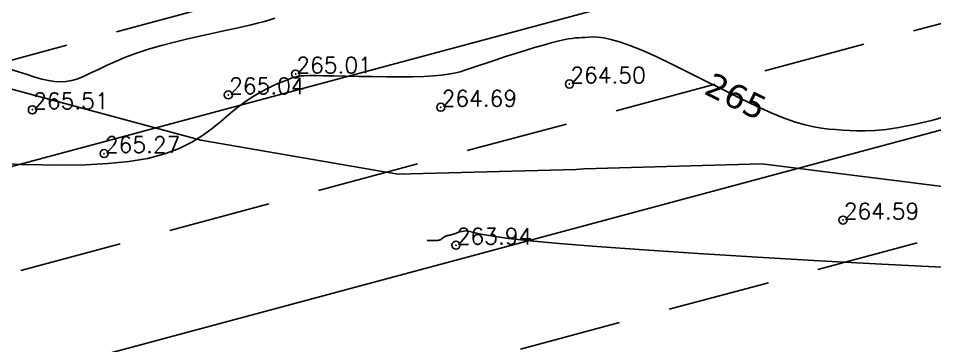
# Model space of a CAD drawing. Header units: millimetres. Extents: x 524954 to 526204, y 9523489 to 9524010.
# Drawn here: x 525810.2 to 525866.9, y 9523612.9 to 9523633.2 of the extents above; entities that cross this region are included whole.
import ezdxf
from ezdxf.enums import TextEntityAlignment as Align

# ---------------------------------------------------------------- set-up
doc = ezdxf.new("R2010")
doc.units = ezdxf.units.MM
doc.header["$PDMODE"] = 32
doc.header["$PDSIZE"] = 0.5
doc.linetypes.add('ACAD_ISO12W100', pattern=[21, 12, -3, 0, -3, 0, -3])
for name, color, linetype in [('Bord Fleuve', 4, 'ACAD_ISO12W100'), ('CN_02_00', 4, 'Continuous'), ('CN_05_00', 6, 'Continuous'), ('Cotation Courbes de niveau', 7, 'Continuous'), ('PLUME_4', 3, 'Continuous'), ('TopoAlt', 3, 'Continuous'), ('TOPOJIS', 7, 'Continuous')]:
    doc.layers.add(name, color=color, linetype=linetype)
doc.styles.add('Simplex 1.0', font='Simplex.shx', dxfattribs={"width": 0.99, "height": 1})
doc.styles.add('Verdana 1.0', font='verdana.ttf', dxfattribs={"width": 0.99, "height": 1})

# ---------------------------------------------------------------- blocks, each defined once
blk = doc.blocks.new('TCPOINT M')
at = {"color": 0}
blk.add_point((0, 0), dxfattribs=at)
at = {"layer": 'TopoAlt', "style": 'Simplex 1.0', "width": 0.99}
blk.add_attdef('ALT', (0.15, 0.15), '', height=1, dxfattribs=at)

msp = doc.modelspace()

# ---------------------------------------------------------------- hatches: boundary and pattern name
at = {"layer": 'Bord Fleuve', "ltscale": 0.5}
h = msp.add_hatch(dxfattribs=at)
h.set_pattern_fill('ANSI33', color=256, scale=2, angle=330, style=0)
h.paths.add_polyline_path([(526101.715, 9523771.778), (526101.498, 9523728.689), (526067.042, 9523702.1), (526048.223, 9523678.528), (526031.816, 9523676.184), (526027.837, 9523671.249), (526016.46, 9523661.911), (526012.684, 9523655.259), (526010.342, 9523652.337), (526009.349, 9523649.826), (526002.836, 9523644.901), (526001.359, 9523638.704), (525998.552, 9523634.868), (525992.641, 9523630.59), (525971.373, 9523621.771), (525946.333, 9523622.282), (525936.503, 9523619.892), (525930.695, 9523617.923), (525919.699, 9523615.395), (525895.841, 9523612.948), (525885.599, 9523613.628), (525875.196, 9523613.421), (525867.372, 9523614.558), (525859.164, 9523613.749), (525850.68, 9523611.584), (525842.877, 9523609.413), (525834.137, 9523605.724), (525821.783, 9523602.11), (525815.903, 9523600.185), (525796.184, 9523594.113), (525774.026, 9523585.199), (525767.099, 9523581.761), (525763.989, 9523580.32), (525760.33, 9523578.539), (525748.039, 9523572.413), (525744.059, 9523571.766), (525739.195, 9523569.005), (525726.381, 9523563.785), (525719.788, 9523561.814), (525707.248, 9523554.536), (525700.147, 9523552.212), (525692.212, 9523549.16), (525674.921, 9523545.702), (525662.522, 9523542.332), (525644.942, 9523541.016), (525635.899, 9523540.053), (525621.612, 9523536.522), (525609.298, 9523533.789), (525593.484, 9523529.477), (525590.482, 9523529.837), (525587.338, 9523528.188), (525575.413, 9523524.864), (525573.541, 9523524.376), (525537.559, 9523507.804), (525536.053, 9523507.312), (525509.961, 9523500.658), (525472.702, 9523501.018), (525453.195, 9523495.13), (525425.264, 9523493.316), (525409.725, 9523500.229), (525383.624, 9523517.145), (525374.857, 9523528.592), (525397.503, 9523550.219), (525408.728, 9523544.096), (525423.511, 9523536.311), (525445.736, 9523537.578), (525453.966, 9523539.782), (525464.454, 9523546.087), (525473.153, 9523547.827), (525482.046, 9523548.599), (525491.438, 9523548.246), (525499.251, 9523546.152), (525510.455, 9523545.914), (525524.182, 9523548.573), (525533.752, 9523550.446), (525539.312, 9523550.42), (525543.959, 9523554.529), (525548.966, 9523556.567), (525556.157, 9523559.482), (525565.701, 9523562.659), (525575.687, 9523565.927), (525586.045, 9523569.089), (525592.726, 9523570.833), (525599.232, 9523573.013), (525615.849, 9523577.326), (525625.16, 9523582.583), (525628.685, 9523586.517), (525632.523, 9523586.625), (525648.079, 9523583.088), (525655.429, 9523583.638), (525665.347, 9523586.334), (525670.505, 9523587.365), (525674.974, 9523592.31), (525681.363, 9523595.427), (525690.374, 9523596.897), (525696.726, 9523596.667), (525703.112, 9523600.372), (525712.502, 9523603.181), (525720.951, 9523606.622), (525729.973, 9523611.744), (525735.094, 9523612.577), (525741.896, 9523615.967), (525746.088, 9523618.007), (525749.05, 9523619.379), (525756.94, 9523623.296), (525766.831, 9523627.898), (525804.249, 9523638.101), (525817.576, 9523642.025), (525828.432, 9523644.919), (525839.805, 9523649.896), (525846.166, 9523651.166), (525855.839, 9523655.822), (525867.776, 9523655.711), (525877.503, 9523655.632), (525886.144, 9523654.198), (525894.786, 9523653.829), (525911.157, 9523655.506), (525918.652, 9523656.801), (525925.004, 9523658.249), (525933.183, 9523660.832), (525939.613, 9523663.374), (525944.509, 9523665.893), (525950.393, 9523669.022), (525957.623, 9523672.73), (525962.986, 9523676.276), (525970.165, 9523679.965), (525973.599, 9523682.924), (525976.261, 9523684.646), (525980.145, 9523686.246), (525987.591, 9523689.162), (525991.967, 9523692.966), (525998.543, 9523697.851), (526003.542, 9523703.73), (526012.581, 9523711.677), (526026.66, 9523716.709), (526030.85, 9523726.011), (526046.387, 9523740.613), (526052.355, 9523745.599), (526061.927, 9523759.011), (526073.275, 9523760.379), (526077.818, 9523761.95), (526083.981, 9523762.217)])
h.paths.add_polyline_path([(525512.661, 9523516.101), (525534.357, 9523523.257), (525535.319, 9523520.342), (525513.623, 9523513.186)], flags=24)
h.paths.add_polyline_path([(525743.331, 9523593.045), (525764.315, 9523602.078), (525765.529, 9523599.259), (525744.545, 9523590.226)], flags=24)
h.paths.add_polyline_path([(525983.194, 9523662.071), (526001.508, 9523675.73), (526003.343, 9523673.269), (525985.029, 9523659.611)], flags=24)

# ---------------------------------------------------------------- linework, layer by layer
at = {"layer": 'CN_02_00', "flags": 128}
for points, elevation in [([(525809.634, 9523630.043), (525810.23, 9523629.857), (525810.764, 9523629.687), (525811.243, 9523629.537), (525811.677, 9523629.413), (525812.075, 9523629.318), (525812.448, 9523629.256), (525812.806, 9523629.233), (525813.159, 9523629.253), (525813.517, 9523629.319), (525813.89, 9523629.435), (525814.285, 9523629.594), (525814.71, 9523629.788), (525815.172, 9523630.01), (525815.677, 9523630.252), (525816.232, 9523630.504), (525816.845, 9523630.761), (525817.523, 9523631.013), (525818.267, 9523631.254), (525819.061, 9523631.483), (525819.882, 9523631.697), (525820.709, 9523631.897), (525821.519, 9523632.082), (525822.29, 9523632.251), (525823.001, 9523632.403), (525823.628, 9523632.538), (525824.159, 9523632.656), (525824.608, 9523632.761), (525825.001, 9523632.86), (525825.362, 9523632.957), (525825.715, 9523633.058), (525826.083, 9523633.168)], 266), ([(525867.321, 9523617.786), (525863.614, 9523617.975), (525859.769, 9523618.184), (525855.935, 9523618.407), (525852.261, 9523618.633), (525848.898, 9523618.856), (525845.996, 9523619.066), (525843.666, 9523619.256), (525841.871, 9523619.424), (525840.536, 9523619.572), (525839.586, 9523619.699), (525838.946, 9523619.805), (525838.541, 9523619.89), (525838.296, 9523619.954), (525838.136, 9523619.998), (525837.998, 9523620.022), (525837.869, 9523620.029), (525837.749, 9523620.021), (525837.638, 9523620.003), (525837.534, 9523619.976), (525837.437, 9523619.945), (525837.346, 9523619.912), (525837.261, 9523619.88), (525837.182, 9523619.853), (525837.108, 9523619.83), (525837.04, 9523619.81), (525836.976, 9523619.793), (525836.917, 9523619.778), (525836.863, 9523619.765), (525836.813, 9523619.754), (525836.767, 9523619.743), (525836.726, 9523619.732), (525836.689, 9523619.72), (525836.654, 9523619.709), (525836.622, 9523619.696), (525836.593, 9523619.682), (525836.564, 9523619.666), (525836.537, 9523619.648), (525836.511, 9523619.628), (525836.484, 9523619.606), (525836.456, 9523619.582), (525836.426, 9523619.558), (525836.392, 9523619.533), (525836.354, 9523619.509), (525836.31, 9523619.488), (525836.259, 9523619.469), (525836.201, 9523619.453), (525836.133, 9523619.442), (525836.06, 9523619.435), (525835.983, 9523619.431), (525835.905, 9523619.43), (525835.828, 9523619.43), (525835.756, 9523619.432), (525835.691, 9523619.435), (525835.636, 9523619.437), (525835.592, 9523619.44), (525835.56, 9523619.441), (525835.536, 9523619.442), (525835.52, 9523619.443), (525835.511, 9523619.444), (525835.506, 9523619.444), (525835.504, 9523619.444), (525835.504, 9523619.444)], 264)]:
    msp.add_lwpolyline(points, dxfattribs=dict(at, elevation=elevation))
at = {"layer": 'CN_05_00', "elevation": 265, "flags": 128}
msp.add_lwpolyline([(525867.936, 9523627.198), (525866.692, 9523626.859), (525865.608, 9523626.602), (525864.677, 9523626.419), (525863.879, 9523626.3), (525863.194, 9523626.234), (525862.601, 9523626.208), (525862.081, 9523626.212), (525861.615, 9523626.233), (525861.181, 9523626.26), (525860.76, 9523626.287), (525860.336, 9523626.32), (525859.892, 9523626.372), (525859.41, 9523626.454), (525858.875, 9523626.579), (525858.27, 9523626.759), (525857.577, 9523627.006), (525856.781, 9523627.331), (525855.873, 9523627.741), (525854.876, 9523628.218), (525853.822, 9523628.74), (525852.741, 9523629.282), (525851.665, 9523629.821), (525850.626, 9523630.335), (525849.654, 9523630.799), (525848.782, 9523631.191), (525848.032, 9523631.494), (525847.399, 9523631.713), (525846.868, 9523631.862), (525846.427, 9523631.953), (525846.061, 9523631.998), (525845.756, 9523632.011), (525845.499, 9523632.004), (525845.275, 9523631.989), (525845.072, 9523631.977), (525844.876, 9523631.965), (525844.675, 9523631.949), (525844.457, 9523631.925), (525844.21, 9523631.887), (525843.921, 9523631.832), (525843.578, 9523631.754), (525843.169, 9523631.65), (525842.686, 9523631.515), (525842.143, 9523631.356), (525841.56, 9523631.179), (525840.955, 9523630.99), (525840.348, 9523630.796), (525839.757, 9523630.604), (525839.203, 9523630.421), (525838.703, 9523630.252), (525838.27, 9523630.104), (525837.888, 9523629.976), (525837.531, 9523629.868), (525837.176, 9523629.778), (525836.799, 9523629.705), (525836.376, 9523629.648), (525835.884, 9523629.605), (525835.297, 9523629.576), (525834.601, 9523629.559), (525833.819, 9523629.552), (525832.982, 9523629.554), (525832.123, 9523629.561), (525831.273, 9523629.574), (525830.463, 9523629.588), (525829.727, 9523629.602), (525829.095, 9523629.615), (525828.59, 9523629.624), (525828.198, 9523629.626), (525827.894, 9523629.62), (525827.654, 9523629.602), (525827.455, 9523629.571), (525827.273, 9523629.525), (525827.083, 9523629.459), (525826.861, 9523629.373), (525826.589, 9523629.263), (525826.269, 9523629.128), (525825.907, 9523628.963), (525825.51, 9523628.767), (525825.085, 9523628.536), (525824.639, 9523628.269), (525824.178, 9523627.961), (525823.71, 9523627.611), (525823.237, 9523627.218), (525822.743, 9523626.796), (525822.209, 9523626.359), (525821.614, 9523625.924), (525820.939, 9523625.507), (525820.163, 9523625.122), (525819.268, 9523624.786), (525818.233, 9523624.515), (525817.049, 9523624.319), (525815.752, 9523624.192), (525814.39, 9523624.122), (525813.01, 9523624.098), (525811.66, 9523624.109), (525810.387, 9523624.144), (525809.238, 9523624.19)], dxfattribs=at)
at = {"layer": 'PLUME_4'}
msp.add_lwpolyline([(525708.712, 9523604.881), (525719.039, 9523607.64), (525719.537, 9523607.677), (525728.903, 9523609.865), (525739.229, 9523612.624), (525748.984, 9523616.344), (525749.483, 9523616.38), (525758.849, 9523618.568), (525768.64, 9523621.789), (525778.504, 9523624.013), (525779.003, 9523624.049), (525788.867, 9523626.273), (525798.768, 9523627.999), (525809.204, 9523629.262), (525809.739, 9523628.8), (525821.5, 9523625.647), (525833.686, 9523623.529), (525844.693, 9523623.831), (525845.192, 9523623.867), (525856.199, 9523624.17), (525868.848, 9523622.586)], dxfattribs=at)
msp.add_lwpolyline([(525708.712, 9523604.881), (525719.039, 9523607.64), (525719.537, 9523607.677), (525728.903, 9523609.865), (525739.229, 9523612.624), (525748.984, 9523616.344), (525749.483, 9523616.38), (525758.849, 9523618.568), (525768.64, 9523621.789), (525778.504, 9523624.013), (525779.003, 9523624.049), (525788.867, 9523626.273), (525798.768, 9523627.999), (525809.204, 9523629.262), (525809.739, 9523628.8), (525821.5, 9523625.647), (525833.686, 9523623.529), (525844.693, 9523623.831), (525845.192, 9523623.867), (525856.199, 9523624.17), (525868.848, 9523622.586)], dxfattribs=at)

# ---------------------------------------------------------------- block references
at = {"layer": 'TOPOJIS'}
ref = msp.add_blockref('TCPOINT M', (525827.36, 9523629.72, 265.01), dxfattribs=at)
ref.add_attrib('ALT', '265.01', (525827.41, 9523629.77, 265.01), dxfattribs={"layer": 'TopoAlt', "height": 1, "style": 'Simplex 1.0', "width": 0.99})
ref = msp.add_blockref('TCPOINT M', (525844.301, 9523629.104, 264.5), dxfattribs=at)
ref.add_attrib('ALT', '264.50', (525844.351, 9523629.154, 264.5), dxfattribs={"layer": 'TopoAlt', "height": 1, "style": 'Simplex 1.0', "width": 0.99})
ref = msp.add_blockref('TCPOINT M', (525823.206, 9523628.434, 265.04), dxfattribs=at)
ref.add_attrib('ALT', '265.04', (525823.256, 9523628.484, 265.04), dxfattribs={"layer": 'TopoAlt', "height": 1, "style": 'Simplex 1.0', "width": 0.99})
ref = msp.add_blockref('TCPOINT M', (525836.344, 9523627.67, 264.69), dxfattribs=at)
ref.add_attrib('ALT', '264.69', (525836.394, 9523627.72, 264.69), dxfattribs={"layer": 'TopoAlt', "height": 1, "style": 'Simplex 1.0', "width": 0.99})
ref = msp.add_blockref('TCPOINT M', (525811.085, 9523627.512, 265.51), dxfattribs=at)
ref.add_attrib('ALT', '265.51', (525811.135, 9523627.562, 265.51), dxfattribs={"layer": 'TopoAlt', "height": 1, "style": 'Simplex 1.0', "width": 0.99})
ref = msp.add_blockref('TCPOINT M', (525815.521, 9523624.809, 265.27), dxfattribs=at)
ref.add_attrib('ALT', '265.27', (525815.571, 9523624.859, 265.27), dxfattribs={"layer": 'TopoAlt', "height": 1, "style": 'Simplex 1.0', "width": 0.99})
ref = msp.add_blockref('TCPOINT M', (525861.213, 9523620.701, 264.59), dxfattribs=at)
ref.add_attrib('ALT', '264.59', (525861.263, 9523620.751, 264.59), dxfattribs={"layer": 'TopoAlt', "height": 1, "style": 'Simplex 1.0', "width": 0.99})
ref = msp.add_blockref('TCPOINT M', (525837.279, 9523619.15, 263.94), dxfattribs=at)
ref.add_attrib('ALT', '263.94', (525837.329, 9523619.2, 263.94), dxfattribs={"layer": 'TopoAlt', "height": 1, "style": 'Simplex 1.0', "width": 0.99})

# ---------------------------------------------------------------- texts
at = {"layer": 'Cotation Courbes de niveau', "style": 'Verdana 1.0', "width": 0.99}
msp.add_text('265', height=1.5, rotation=333.6952, dxfattribs=at).set_placement((525854.606, 9523628.352, 265), align=Align.MIDDLE_CENTER)

doc.saveas('drawing.dxf')
